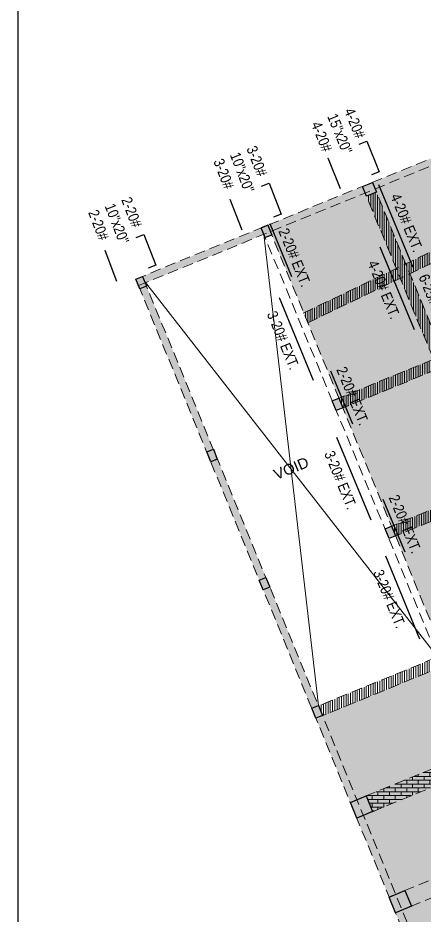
# Model space of a CAD drawing. Header units: inches. Extents: x 1182429 to 1211915, y -922309 to -906718.
# Drawn here: x 1182679 to 1183252, y -914757 to -913490 of the extents above; entities that cross this region are included whole.
import ezdxf

# ---------------------------------------------------------------- set-up
doc = ezdxf.new("R2010")
doc.units = ezdxf.units.IN
doc.header["$LTSCALE"] = 6
doc.linetypes.add('CONTINOUS', pattern=[2000000.0, 1000000.0, 1000000.0])
doc.linetypes.add('DASHED2', pattern=[0.375, 0.25, -0.125])
for name, color, linetype in [('A-CUTOUT', 3, 'CONTINOUS'), ('COLL SIZE', 160, 'Continuous'), ('door', 5, 'Continuous'), ('FITTING', 24, 'Continuous')]:
    doc.layers.add(name, color=color, linetype=linetype)
for name, color, linetype, lineweight in [('col hatch', 13, 'Continuous', 30), ('column', 240, 'Continuous', 25), ('REINF', 5, 'Continuous', 30), ('TEX', 250, 'Continuous', 30), ('v.b', 200, 'Continuous', 5), ('W', 250, 'Continuous', 5), ('wall', 7, 'Continuous', 30), ('wall new', 3, 'Continuous', 25)]:
    doc.layers.add(name, color=color, linetype=linetype, lineweight=lineweight)
doc.styles.add('ARI', font='arial.ttf')
doc.styles.add('IQ', font='ARIALN.TTF')
pattern_1 = [(90, (53435.826, -12869.1655), (-3.175, 0), [])]

msp = doc.modelspace()

# ---------------------------------------------------------------- hatches: boundary and pattern name
at = {"layer": 'A-CUTOUT', "lineweight": 0, "ltscale": 0.3}
h = msp.add_hatch(dxfattribs=at)
h.set_pattern_fill('AR-BRSTD', color=256, scale=0.08)
h.set_pattern_definition([(0, (53435.826, -12869.1655), (0, 5.419344), []), (90, (53435.826, -12869.1655), (-8.128, 5.419344), [5.419344, -5.419344])])
h.paths.add_polyline_path([(1183198.8, -914577.2), (1183468.2, -914466.4), (1183477.4, -914488.6), (1183179.7, -914611), (1183170.5, -914588.9)])
at = {"layer": 'col hatch', "lineweight": 25, "ltscale": 100, "true_color": 0x52271e}
h = msp.add_hatch(color=19, dxfattribs=at)
h.dxf.hatch_style = 1
h.paths.add_polyline_path([(1183165.4, -913727.8), (1183179.3, -913722.1), (1183185, -913736), (1183171.1, -913741.7)])
at = {"layer": 'COLL SIZE', "lineweight": 25, "ltscale": 100}
h = msp.add_hatch(color=256, dxfattribs=at)
h.dxf.hatch_style = 1
h.paths.add_polyline_path([(1183028, -913800.2), (1183022.3, -913786.4), (1183031.6, -913782.6), (1183037.2, -913796.5)])
h = msp.add_hatch(color=256, dxfattribs=at)
h.dxf.hatch_style = 1
h.paths.add_polyline_path([(1182851.3, -913872.6), (1182845.6, -913858.7), (1182854.9, -913854.9), (1182860.6, -913868.8)])
h = msp.add_hatch(color=256, dxfattribs=at)
h.dxf.hatch_style = 1
h.paths.add_polyline_path([(1183128.3, -914044.4), (1183122.6, -914030.6), (1183131.8, -914026.8), (1183137.5, -914040.7)])
h = msp.add_hatch(color=256, dxfattribs=at)
h.dxf.hatch_style = 1
h.paths.add_polyline_path([(1182951.3, -914116.9), (1182945.6, -914103), (1182954.9, -914099.2), (1182960.5, -914113.1)])
h = msp.add_hatch(color=256, dxfattribs=at)
h.dxf.hatch_style = 1
h.paths.add_polyline_path([(1183202.9, -914225.2), (1183197.2, -914211.4), (1183206.5, -914207.6), (1183212.1, -914221.5)])
h = msp.add_hatch(color=256, dxfattribs=at)
h.dxf.hatch_style = 1
h.paths.add_polyline_path([(1183025.4, -914297.9), (1183019.7, -914284), (1183029, -914280.2), (1183034.6, -914294.1)])
h = msp.add_hatch(color=256, dxfattribs=at)
h.dxf.hatch_style = 1
h.paths.add_polyline_path([(1183099.5, -914478.9), (1183093.8, -914465), (1183103.1, -914461.2), (1183108.7, -914475.1)])
at = {"layer": 'column', "ltscale": 10}
h = msp.add_hatch(color=256, dxfattribs=at)
h.dxf.hatch_style = 1
h.paths.add_polyline_path([(1183148.3, -914598.1), (1183170.5, -914588.9), (1183179.7, -914611), (1183157.6, -914620.2)])
h = msp.add_hatch(color=256, dxfattribs=at)
h.dxf.hatch_style = 1
h.paths.add_polyline_path([(1183202.9, -914731.7), (1183225.1, -914722.5), (1183234.3, -914744.6), (1183212.1, -914753.8)])
at = {"layer": 'door', "lineweight": 0, "ltscale": 0.3}
h = msp.add_hatch(dxfattribs=at)
h.set_pattern_fill('AR-HBONE', color=256, scale=0.08)
h.set_pattern_definition([(45, (44661.9175, -12869.1655), (0, 11.494727835), [24.384, -8.128]), (135, (44667.665, -12863.418), (1e-15, 11.494727835), [24.384, -8.128])])
h.paths.add_polyline_path([(1184911.6, -913785.5), (1184950.8, -913747.5), (1184967.8, -913764.4), (1184675.7, -914050.5), (1184326.9, -914243.8), (1184169.6, -914330.9), (1183936.8, -914455.8), (1183234.3, -914744.6), (1183225.2, -914722.5), (1183925.5, -914434.7), (1184109.5, -914335.9), (1184260.3, -914253.2), (1184401.7, -914174.9), (1184656.3, -914033.8), (1184687, -914005.5)])
at = {"layer": 'FITTING', "lineweight": 0, "ltscale": 0.3}
h = msp.add_hatch(dxfattribs=at)
h.set_pattern_fill('ANSI31', color=256, angle=45)
h.set_pattern_definition(pattern_1)
h.paths.add_polyline_path([(1183101.9, -913897.2), (1183668.7, -913624.4), (1183674.4, -913638.3), (1183088.2, -913920.4), (1183081.7, -913906.9)])
h = msp.add_hatch(dxfattribs=at)
h.set_pattern_fill('ANSI31', color=256, angle=45)
h.set_pattern_definition(pattern_1)
h.paths.add_polyline_path([(1183256.8, -913950.8), (1183171.1, -913741.7), (1183185, -913736), (1183278.7, -913964.7), (1183265.5, -913972)])
h = msp.add_hatch(dxfattribs=at)
h.set_pattern_fill('ANSI31', color=256, angle=45)
h.set_pattern_definition(pattern_1)
h.paths.add_polyline_path([(1183156.3, -914017), (1183132.2, -914026.9), (1183137.8, -914040.5), (1183270.8, -913986.1), (1183265.1, -913972.2), (1183157.6, -914016.4)])
h = msp.add_hatch(dxfattribs=at)
h.set_pattern_fill('ANSI31', color=256, angle=45)
h.set_pattern_definition([(90, (53510.512, -13049.707), (-3.175, 0), [])])
h.paths.add_polyline_path([(1183231, -914197.5), (1183206.9, -914207.4), (1183212.5, -914221.1), (1183345.5, -914166.7), (1183339.8, -914152.8), (1183232.3, -914196.9)])
h = msp.add_hatch(dxfattribs=at)
h.set_pattern_fill('ANSI31', color=256, angle=45)
h.set_pattern_definition(pattern_1)
h.paths.add_polyline_path([(1183115.7, -914456.6), (1183413.8, -914334.1), (1183419.5, -914347.9), (1183111, -914474.7), (1183108.9, -914475.6), (1183103.1, -914461.2)])
at = {"layer": 'wall', "lineweight": 5, "ltscale": 6}
h = msp.add_hatch(dxfattribs=at)
h.set_pattern_fill('AR-HBONE', color=252, scale=0.09)
h.set_pattern_definition([(45, (11759.273, -12731.987), (0, 12.931568814), [27.432, -9.144]), (135, (11765.739, -12725.521), (1e-15, 12.931568814), [27.432, -9.144])])
h.paths.add_polyline_path([(1184627.5, -913165.9), (1184652.5, -913140.7), (1184525.5, -913014.6), (1183887.6, -913275.2), (1183947, -913418.9), (1183035.3, -913791.8), (1183286.3, -914402.5), (1183108.7, -914475), (1183570.7, -915603.7), (1183728.6, -915518.6), (1183870.6, -915442.2), (1183265.5, -913972), (1183508.2, -913837.5), (1183904.3, -913618.1), (1184100.7, -913509.2), (1184164.2, -913474), (1184493.2, -913291.7), (1184514.2, -913280.1)])
at = {"layer": 'wall new', "lineweight": 9, "ltscale": 6}
h = msp.add_hatch(dxfattribs=at)
h.set_pattern_fill('AR-CONC', color=256, scale=0.06)
h.set_pattern_definition([(50, (63172.558, -12869.1655), (10.93108014, -0.95634513), [1.143, -12.573]), (355, (63172.558, -12869.165), (-2.114605285, 11.46341071), [0.9144, -10.05843505]), (100.4514447, (63173.469, -12869.245), (8.816474825, 10.507065115), [0.97140053, -10.68541468]), (46.1842, (63172.558, -12866.117), (16.26474245, -2.52253968), [1.7145, -18.8595]), (96.6355576, (63173.913, -12866.328), (14.24424804, 14.84556748), [1.45710139, -16.02813649]), (351.1841512, (63172.558, -12866.117), (14.24424804, 14.84556748), [1.37159802, -15.08758392]), (21, (63174.082, -12866.8795), (9.096863476, -6.13591189), [1.143, -12.573]), (326, (63174.082, -12866.88), (3.7081217, 11.05127797), [0.9144, -10.0584]), (71.451445, (63174.84, -12867.391), (12.80498516, 4.91536613), [0.97140053, -10.68539626]), (37.5, (63172.5577, -12869.1655), (0.185316195, 5.073302332), [0, -9.93648, 0, -10.2108, 0, -10.0965]), (7.5, (63172.5577, -12869.1655), (4.00917975, 6.01083449), [0, -5.82168, 0, -9.70788, 0, -3.8481]), (327.5, (63169.159, -12869.1655), (8.13543571, -0.34372464), [0, -3.81, 0, -11.8872, 0, -15.7734]), (317.5, (63167.635, -12869.1655), (8.887750883, 1.525589462), [0, -4.953, 0, -7.89432, 0, -11.2014])])
h.paths.add_polyline_path([(1184368.2, -915533.4), (1184499.3, -915551.8), (1184608, -915545.5), (1184722.6, -915538.9), (1184796.1, -915534.6), (1184933.4, -915534.6), (1185657.8, -914124.9), (1184527.2, -913002.2), (1183874.6, -913269.7), (1183933.8, -913413.2), (1182845.6, -913858.7), (1183570.9, -915630.7), (1183888.1, -915567.7), (1184187.7, -915508.1)])
h.paths.add_polyline_path([(1184369.5, -915523.5), (1184499.7, -915541.7), (1184607.4, -915535.5), (1184722.1, -915528.9), (1184795.8, -915524.6), (1184927.3, -915524.6), (1185645.6, -914126.8), (1184524.9, -913014), (1183887.6, -913275.2), (1183946.9, -913418.7), (1182858.7, -913864.1), (1183578, -915621.5), (1183885.7, -915557.5), (1184185.7, -915497.8)], flags=16)

# ---------------------------------------------------------------- linework, layer by layer
at = {"layer": 'col hatch', "color": 19, "lineweight": 25, "ltscale": 100, "true_color": 0x52271e, "elevation": 956.3}
msp.add_lwpolyline([(1183165.4, -913727.8), (1183179.3, -913722.1), (1183185, -913736), (1183171.1, -913741.7), (1183165.4, -913727.8)], dxfattribs=at)
at = {"layer": 'COLL SIZE', "lineweight": 25, "ltscale": 100}
msp.add_line((1183031.6, -913782.6, 955.8), (1183022.3, -913786.4, 955.8), dxfattribs=at)
for points, elevation in [([(1183028, -913800.2), (1183022.3, -913786.4), (1183031.6, -913782.6), (1183037.2, -913796.5), (1183028, -913800.2)], 955.8), ([(1182851.3, -913872.6), (1182845.6, -913858.7), (1182854.9, -913854.9), (1182860.6, -913868.8), (1182851.3, -913872.6)], 956.3), ([(1183128.3, -914044.4), (1183122.6, -914030.6), (1183131.8, -914026.8), (1183137.5, -914040.7), (1183128.3, -914044.4)], -12105.8), ([(1182951.3, -914116.9), (1182945.6, -914103), (1182954.9, -914099.2), (1182960.5, -914113.1), (1182951.3, -914116.9)], -4171.1), ([(1183202.9, -914225.2), (1183197.2, -914211.4), (1183206.5, -914207.6), (1183212.1, -914221.5), (1183202.9, -914225.2)], -8140.5), ([(1183025.4, -914297.9), (1183019.7, -914284), (1183029, -914280.2), (1183034.6, -914294.1), (1183025.4, -914297.9)], -4170.8), ([(1183099.5, -914478.9), (1183093.8, -914465), (1183103.1, -914461.2), (1183108.7, -914475.1), (1183099.5, -914478.9)], -4170.6)]:
    msp.add_lwpolyline(points, dxfattribs=dict(at, elevation=elevation))
at = {"layer": 'column', "ltscale": 10}
for points, elevation in [([(1183148.3, -914598.1), (1183170.5, -914588.9), (1183179.7, -914611), (1183157.6, -914620.2), (1183148.3, -914598.1)], -4170.6), ([(1183202.9, -914731.7), (1183225.1, -914722.5), (1183234.3, -914744.6), (1183212.1, -914753.8), (1183202.9, -914731.7)], -84.6)]:
    msp.add_lwpolyline(points, dxfattribs=dict(at, elevation=elevation))
at = {"layer": 'REINF', "ltscale": 0.3}
for p, q in [((1183188.1, -913725.1, -9869.8), (1183236.2, -913842, -9869.8)), ((1183034.7, -913780.4, -10296.9), (1183065.3, -913855, -10296.9)), ((1183190, -913813.1, -6953.6), (1183238.1, -913929.9, -6953.6)), ((1183047.8, -913884.7, -6953.6), (1183095.9, -914001.6, -6953.6)), ((1183120.4, -913988.5, -16015.9), (1183151.1, -914063.1, -16015.9)), ((1183128.9, -914082, -10026.6), (1183177, -914198.9, -10026.6)), ((1183194.2, -914169.4, -18829.3), (1183224.9, -914244, -18829.3)), ((1183197.9, -914249.9, -12642), (1183245.9, -914366.8, -12642))]:
    msp.add_line(p, q, dxfattribs=at)
for points, elevation in [([(1183160.5, -913668.2), (1183171.3, -913663.8), (1183189, -913707.1), (1183178.2, -913711.5)], 2146.7), ([(1183116.4, -913687.3), (1183116.4, -913687.3), (1183134, -913730.6), (1183134, -913730.6)], 2146.7), ([(1183022.8, -913727.5), (1183033.6, -913723.3), (1183050.5, -913766.9), (1183039.6, -913771.1)], -0.5), ([(1182978.3, -913745.8), (1182978.3, -913745.8), (1182995.1, -913789.4), (1182995.1, -913789.4)], -0.5)]:
    msp.add_lwpolyline(points, dxfattribs=dict(at, elevation=elevation))
for points in [[(1182846.1, -913799.8), (1182857, -913795.6), (1182873.8, -913839.2), (1182862.9, -913843.4)], [(1182801.6, -913818.1), (1182801.6, -913818.1), (1182818.4, -913861.7), (1182818.4, -913861.7)]]:
    msp.add_lwpolyline(points, dxfattribs=at)
at = {"layer": 'TEX', "lineweight": 25, "ltscale": 0.3}
msp.add_lwpolyline([(1185900, -912839.6), (1182679.2, -912839.6), (1182679.2, -917646.8), (1185900, -917646.8)], close=True, dxfattribs=at)
at = {"layer": 'v.b', "linetype": 'DASHED2', "ltscale": 10}
for p, q in [((1182845.6, -913858.7, 956.3), (1183933.8, -913413.2, 642)), ((1182849.4, -913867.9, 956.3), (1183937.6, -913422.5, 642)), ((1183081.7, -913906.9, -1669.1), (1183668.7, -913624.4, -1179.7)), ((1183088.2, -913920.4, -1669.1), (1183674.4, -913638.3, -1180.3)), ((1183179.3, -913722.1, 956.3), (1183279.4, -913966.3, -4053.8)), ((1183165.4, -913727.8, 956.3), (1183265.5, -913972, -4053.8)), ((1183277, -914406.3, -8698.8), (1183022.3, -913786.3, 955.8)), ((1183286.3, -914402.5, -8698.8), (1183031.6, -913782.6, 955.8)), ((1183570.9, -915630.7, -4171.1), (1182845.6, -913858.7, 956.3)), ((1183578, -915621.5, -4099.8), (1182858.7, -913864.1, 956.3)), ((1183265.1, -913972.2, -4053.8), (1183132.2, -914026.9, -5327.1)), ((1183270.8, -913986.1, -4053.8), (1183137.9, -914040.7, -5327.1)), ((1183339.4, -914152.9, -6867.2), (1183206.5, -914207.6, -8140.5)), ((1183345.1, -914166.8, -6867.2), (1183212.2, -914221.4, -8140.5)), ((1183549.9, -914294.3, 3884.5), (1183111, -914474.7, -3039.8)), ((1183413.8, -914334.1, -84.6), (1183105.3, -914460.8, -3039.8)), ((1183203, -914731.6, -84.6), (1183925.5, -914434.7, -84.6)), ((1183212.1, -914753.8, -84.6), (1183934.6, -914456.9, -84.6)), ((1183148.4, -914597.9, -2620.9), (1183468.2, -914466.4, -84.6)), ((1183157.6, -914620.1, -2620.9), (1183477.4, -914488.6, -84.6))]:
    msp.add_line(p, q, dxfattribs=at)
at = {"layer": 'W', "color": 1, "ltscale": 10}
for p, q in [((1183103.1, -914461.2, -4170.6), (1183026.1, -913795.6, 955.8)), ((1182857.7, -913861.8, 956.3), (1183271.3, -914392.4, -8140.2))]:
    msp.add_line(p, q, dxfattribs=at)

# ---------------------------------------------------------------- texts
at = {"layer": 'W', "style": 'IQ'}
for s, rotation, p in [('15"x20"', 292.127, (1183115.4, -913628.9, 2146.7)), ('4-20#', 292.127, (1183139.2, -913621, 2146.7)), ('4-20#', 292.127, (1183092.6, -913640, 2146.7)), ('4-20# EXT.', 292.361, (1183204.4, -913741.8, -8633.9)), ('2-20# EXT.', 292.361, (1183046.4, -913790.9, -9061)), ('4-20# EXT.', 292.361, (1183172.3, -913836.3, -3331.4)), ('6-25#', 292.127, (1183244.2, -913855.6)), ('3-20# EXT.', 292.361, (1183030.1, -913908, -3331.4)), ('2-20# EXT.', 292.361, (1183128.2, -913986.6, -14780)), ('3-20# EXT.', 292.361, (1183111.1, -914105.3, -6404.4)), ('2-20# EXT.', 292.361, (1183202.1, -914167.4, -17593.5)), ('3-20# EXT.', 292.361, (1183180.1, -914273.2, -9019.8))]:
    msp.add_text(s, height=15, rotation=rotation, dxfattribs=at).set_placement(p)
at = {"layer": 'W', "ltscale": 0.3, "char_height": 15, "width": 210.298, "attachment_point": 1, "rotation": 291.1113, "style": 'ARI'}
for s, insert in [('{\\fArial Narrow|b0|i0|c0|p34;3-20#\\P10"x20"\\P3-20#}', (1183015.4, -913668.9, -0.5)), ('{\\fArial Narrow|b0|i0|c0|p34;2-20#\\P10"x20"\\P2-20#}', (1182838.7, -913741.2))]:
    msp.add_mtext(s, dxfattribs=dict(at, insert=insert))
at = {"layer": 'wall', "lineweight": 25, "style": 'ARI'}
msp.add_text('VOID', height=15, rotation=22.3416, dxfattribs=at).set_placement((1183043.9, -914142.7, -7938.2))

doc.saveas('drawing.dxf')
